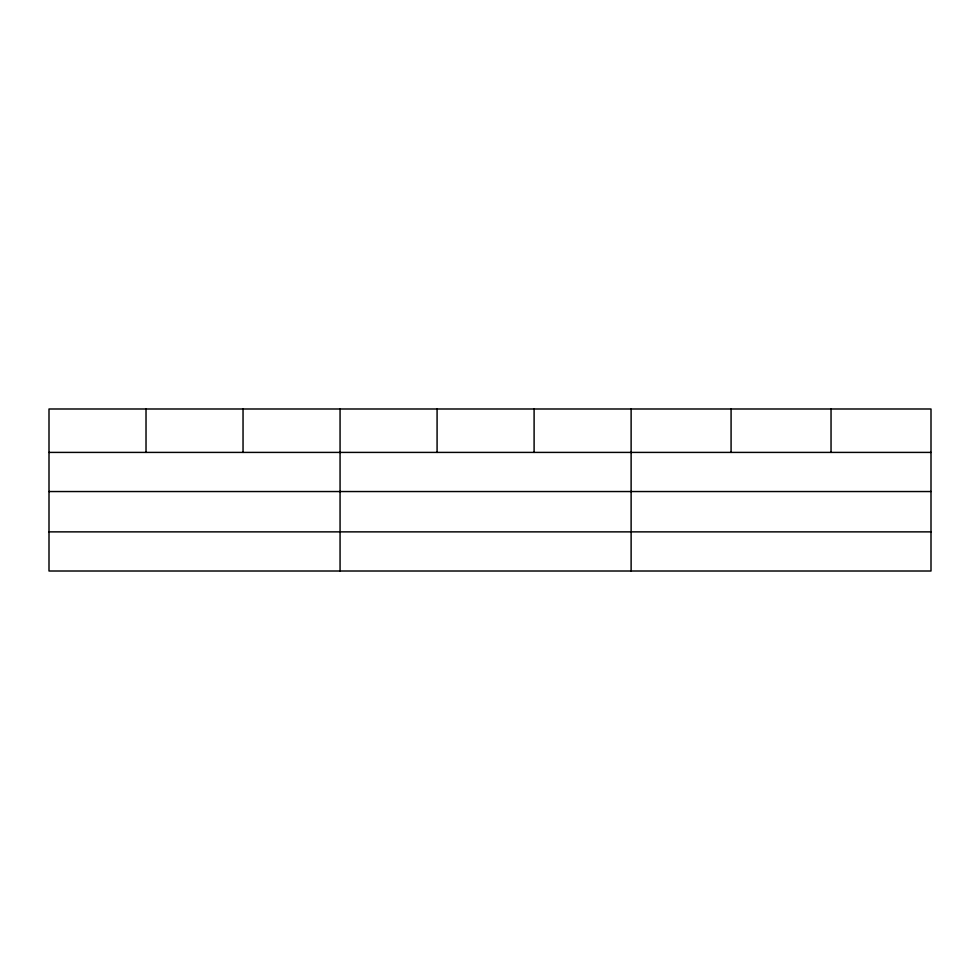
<?xml version="1.0" encoding="UTF-8"?>
<svg xmlns="http://www.w3.org/2000/svg" width="980" height="980" viewBox="0 0 980 980"><rect width="100%" height="100%" fill="white"/><g stroke="black" fill="none" stroke-linecap="round" stroke-linejoin="round"><path stroke-width="1.47" d="M931 491.544L931 408.991L49 408.991L49 571.009L931 571.009L931 491.544L49 491.544M49 452.405L931 452.405M49 531.87L931 531.87M831.04 408.991L831.04 452.405M731.08 408.991L731.08 452.405M631.12 408.991L631.12 571.009M534.1 408.991L534.1 452.405M437.08 408.991L437.08 452.405M340.06 408.991L340.06 571.009M243.04 408.991L243.04 452.405M146.02 408.991L146.02 452.405"/></g></svg>
